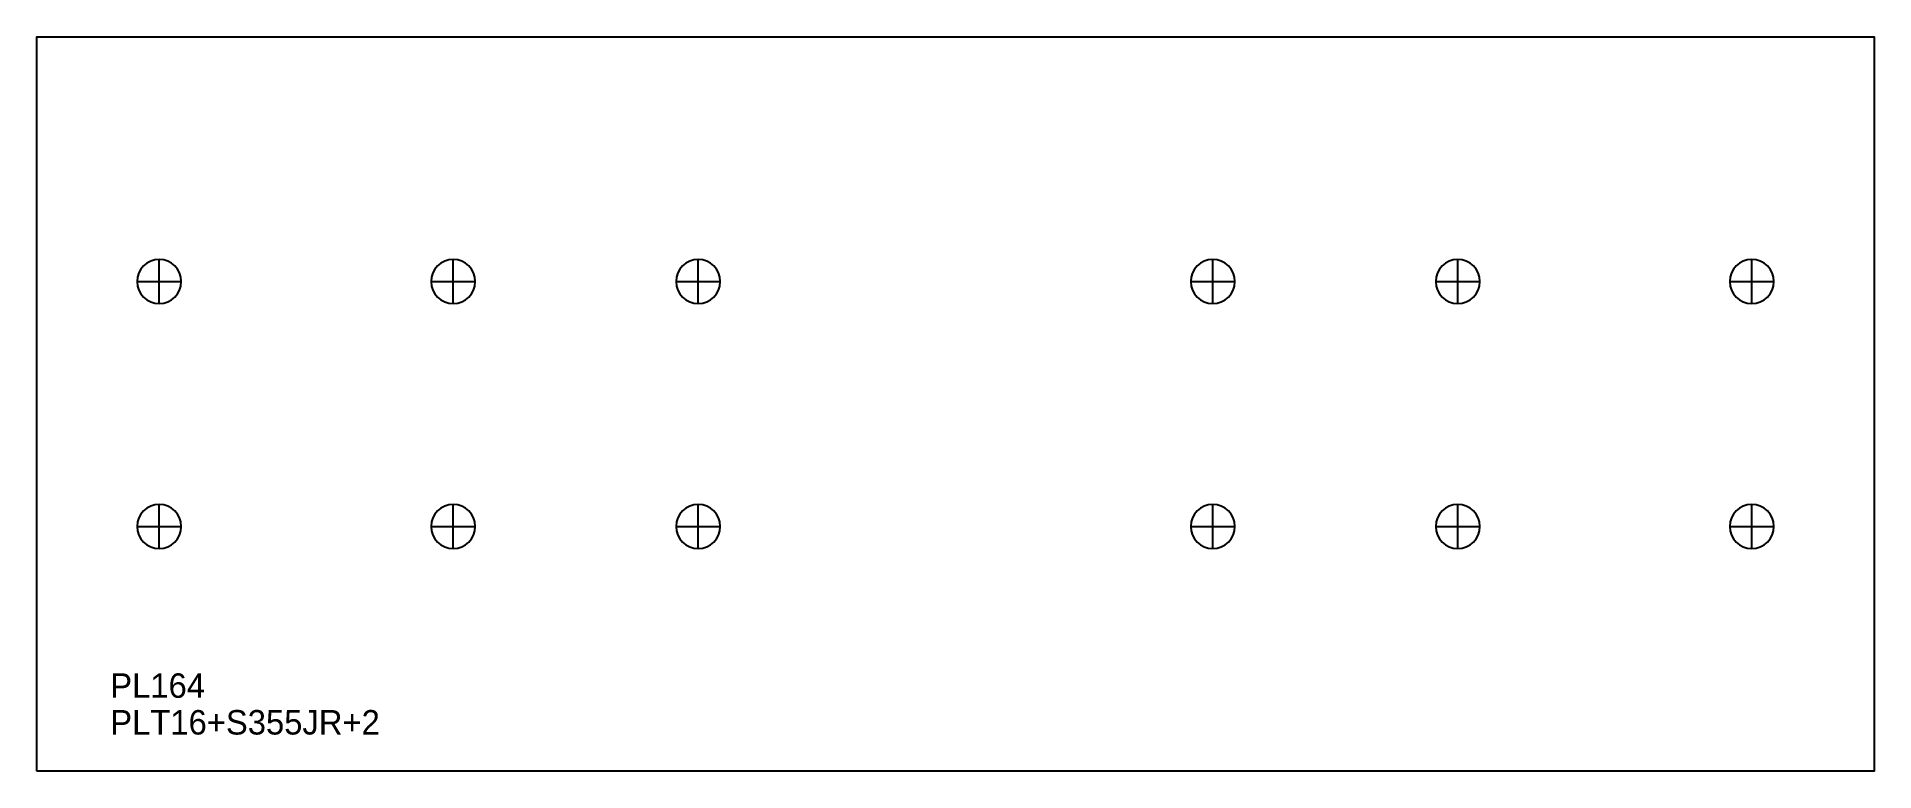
# Model space of a CAD drawing. Extents: x 0 to 750, y 0 to 300.
import ezdxf

# ---------------------------------------------------------------- set-up
doc = ezdxf.new("R2010")
doc.units = 0
for name, color, linetype in [('18', 7, 'CONTINUOUS'), ('CUT', 7, 'CONTINUOUS'), ('SCRIBE', 3, 'CONTINUOUS'), ('TEXT', 7, 'CONTINUOUS')]:
    doc.layers.add(name, color=color, linetype=linetype)

msp = doc.modelspace()

# ---------------------------------------------------------------- linework, layer by layer
at = {"layer": '18', "color": 7, "linetype": 'CONTINUOUS'}
for p, q in [((50, 191), (50, 209)), ((170, 191), (170, 209)), ((270, 191), (270, 209)), ((480, 191), (480, 209)), ((580, 191), (580, 209)), ((700, 191), (700, 209)), ((41, 200), (59, 200)), ((161, 200), (179, 200)), ((261, 200), (279, 200)), ((471, 200), (489, 200)), ((571, 200), (589, 200)), ((691, 200), (709, 200)), ((50, 91), (50, 109)), ((170, 91), (170, 109)), ((270, 91), (270, 109)), ((480, 91), (480, 109)), ((580, 91), (580, 109)), ((700, 91), (700, 109)), ((41, 100), (59, 100)), ((161, 100), (179, 100)), ((261, 100), (279, 100)), ((471, 100), (489, 100)), ((571, 100), (589, 100)), ((691, 100), (709, 100))]:
    msp.add_line(p, q, dxfattribs=at)
for points in [[(50, 209, 1), (50, 191, 1)], [(170, 209, 1), (170, 191, 1)], [(270, 209, 1), (270, 191, 1)], [(480, 209, 1), (480, 191, 1)], [(580, 209, 1), (580, 191, 1)], [(700, 209, 1), (700, 191, 1)], [(50, 109, 1), (50, 91, 1)], [(170, 109, 1), (170, 91, 1)], [(270, 109, 1), (270, 91, 1)], [(480, 109, 1), (480, 91, 1)], [(580, 109, 1), (580, 91, 1)], [(700, 109, 1), (700, 91, 1)]]:
    msp.add_lwpolyline(points, format="xyb", close=True, dxfattribs=at)
at = {"layer": 'CUT', "color": 7, "linetype": 'CONTINUOUS'}
msp.add_lwpolyline([(0, 0), (0, 300), (750, 300), (750, 0)], close=True, dxfattribs=at)

# ---------------------------------------------------------------- texts
at = {"layer": 'SCRIBE', "color": 3}
msp.add_text('PL164', height=10, dxfattribs=at).set_placement((30, 30))
at = {"layer": 'TEXT', "color": 7}
msp.add_text('PLT16+S355JR+2', height=10, dxfattribs=at).set_placement((30, 15))

doc.saveas('drawing.dxf')
